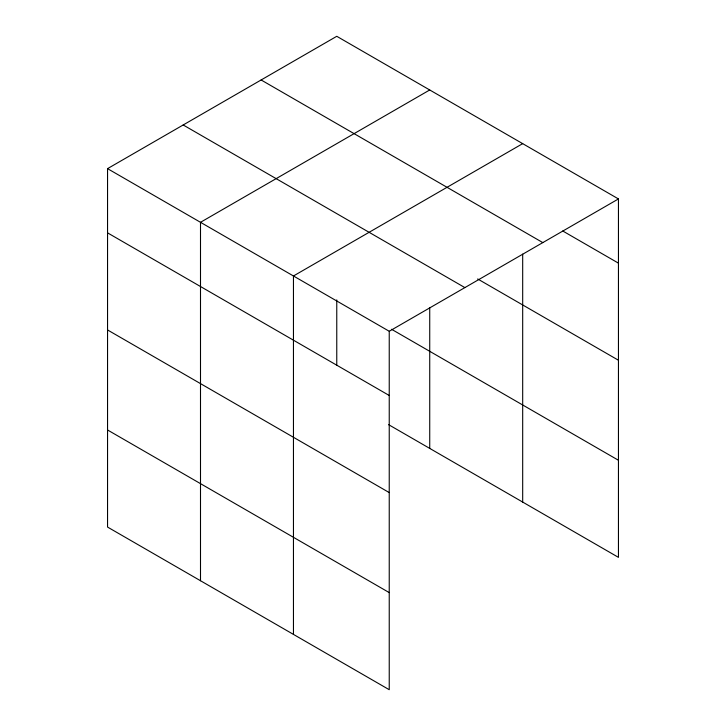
<?xml version="1.0" encoding="UTF-8"?>
<svg xmlns="http://www.w3.org/2000/svg" width="726" height="726" viewBox="0 0 726 726"><rect width="100%" height="100%" fill="white"/><g stroke="black" fill="none" stroke-linecap="round" stroke-linejoin="round"><path stroke-width="1.09" d="M389.236 492.582L389.236 331.274L107.548 168.641L107.548 527.067L389.236 689.7L389.236 492.582L107.548 329.949M388.628 424.674L618.452 557.359L618.452 198.933L336.764 36.3L107.548 168.641M429.728 89.97L200.503 222.31L200.503 580.736M522.684 143.639L293.458 275.98L293.458 634.406M389.236 331.274L618.452 198.933M562.75 230.986L618.452 263.148M261.124 79.969L542.812 242.602M477.672 278.956L618.452 360.241M183.188 124.972L464.876 287.596M391.559 329.277L618.452 460.266M107.548 232.855L389.236 395.488M107.548 429.983L389.236 592.607M522.684 254.136L522.684 502.065M429.728 307.47L429.728 448.396M336.764 299.892L336.764 365.378"/></g></svg>
